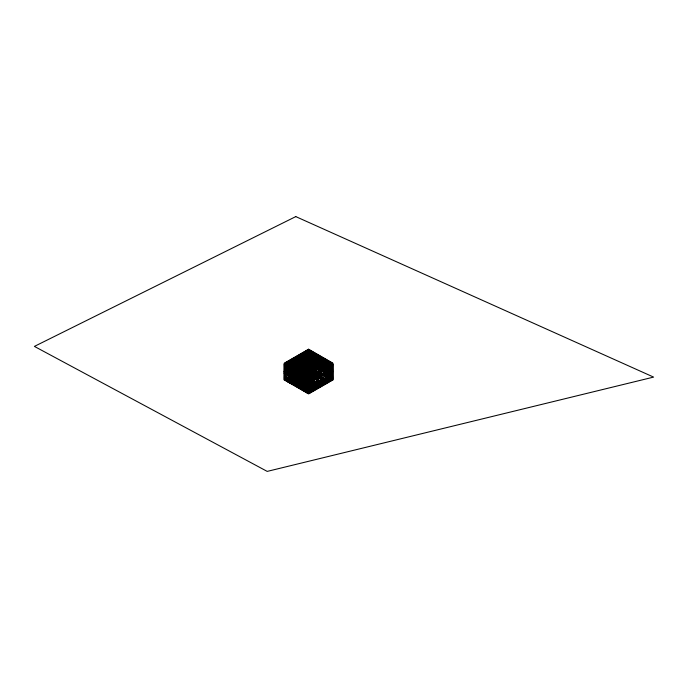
<?xml version="1.0" encoding="UTF-8"?>
<svg xmlns="http://www.w3.org/2000/svg" width="688" height="688" viewBox="0 0 688 688"><rect width="100%" height="100%" fill="white"/><g stroke="black" fill="none" stroke-linecap="round" stroke-linejoin="round"><path stroke-width="1.03" d="M294.163 381.866L294.318 382.829L294.877 378.271A1.84 1.505 0 0 1 295.341 378.039L295.341 376.861L292.28 375.098L292.28 358.62M294.24 381.892L294.24 380.782M293.432 378.09A1.84 1.505 0 0 1 293.767 378.262L294.24 380.094M300.278 378.409C300.381 373.876 300.278 384.489 300.587 376.714M300.278 376.499L300.157 374.582M300.278 377.076L300.355 376.379M304.001 374.212A1.299 0.748 60 0 1 304.234 374.582L304.431 376.637M303.494 382.743L303.494 380.387L304.664 379.217L304.664 376.173M307.493 379.759L307.493 379.243M307.416 378.847L307.57 381.066L307.717 377.936M310.469 381.935L310.546 380.713M310.469 380.025L310.348 378.108A1.299 0.748 60 0 0 310.116 377.746M310.546 380.782L310.623 382.829L310.778 380.249M310.778 380.103L311.182 378.271M314.7 371.563L314.7 370.385M315.723 372.079L315.723 370.978L307.57 366.265L307.57 349.796M294.24 379.836L294.034 378.108M304.431 376.379L304.354 376.826M304.354 376.422L303.95 374.745M307.416 378.073L307.003 376.508A1.84 1.505 0 0 0 306.547 376.276M310.546 379.905L310.064 378.271A1.84 1.505 0 0 0 309.6 378.039L309.609 376.861L312.662 375.098L314.442 371.709M300.355 376.267L299.873 374.745A1.84 1.505 0 0 0 299.409 374.513A1.445 0.834 -60 0 1 298.394 373.919A1.445 0.834 -60 0 1 298.214 374.005M307.493 377.996L307.287 376.345M288.358 373.833C289.373 379.733 287.008 373.722 288.934 373.171M319.645 375.596L318.991 374.994L318.931 377.54L318.948 374.883L319.585 374.401M319.946 363.823C320.969 369.731 318.604 363.72 320.531 363.169M326.215 376.861C326.568 383.268 324.598 376.826 326.645 376.112M289.046 373.283L289.373 376.775L289.416 373.249M304.672 380.808L304.664 383.242L303.64 382.657C302.823 382.313 304.277 379.871 304.354 381.29M303.958 374.736A1.84 1.505 0 0 0 303.485 374.513A1.445 0.834 0 0 0 301.456 374.504A1.84 1.505 0 0 0 300.983 374.736L300.587 376.388M326.086 376.809L326.774 377.359M302.471 369.215L300.432 371.451L299.418 370.858L301.456 368.622L313.685 375.682M307.983 376.646L307.717 378.116M285.15 372.156L284.127 371.563L285.15 370.385L286.165 371.563L285.15 370.978M312.92 373.481C316.815 374.797 310.649 372.414 309.609 375.682A1.445 0.834 60 0 1 308.585 373.919L308.585 371.563L307.57 370.385L306.547 371.563L306.547 373.919A1.445 0.834 60 0 1 305.532 374.504L303.494 373.326A1.445 0.834 0 0 0 301.456 373.326L298.136 375.244M306.547 382.158L306.547 379.802L305.532 378.624L304.509 379.802L305.532 380.387L304.509 379.217M322.853 376.276L322.853 373.919L318.776 371.563L319.8 370.385L320.814 371.563L318.776 370.385L318.931 377.54M325.914 375.682L326.929 374.504L327.952 375.682L326.929 376.276L325.914 375.682L325.914 379.217M327.144 376.164L327.789 376.697L327.643 379.217L327.669 376.706L333.044 379.802L333.044 363.324L308.585 349.203L284.127 363.324L284.127 379.802L308.585 393.923L333.044 379.802M305.068 374.745L304.664 376.388M284.127 364.502L308.585 350.381L333.044 364.502M284.127 365.681L308.585 351.559L333.044 365.681M284.127 366.859L308.585 352.738L333.044 366.859M284.127 368.037L308.585 353.916L333.044 368.037M284.127 369.215L308.585 355.094L333.044 369.215M284.127 370.385L308.585 356.264L333.044 370.385M284.127 371.563L308.585 357.442L333.044 371.563M284.127 372.741L308.585 358.62L333.044 372.741M285.15 374.504L284.127 375.098L285.15 375.682A1.445 0.834 60 0 1 286.165 377.445L284.127 378.624M284.127 376.276L285.15 375.682M288.513 373.919L289.072 374.418M284.127 377.445L286.165 376.276L286.165 378.624A2.881 1.668 60 0 0 288.203 382.158L288.908 381.754M288.203 375.098L289.227 374.504M290.241 373.919L308.585 363.324L317.761 368.622L317.761 354.501M290.241 375.098L308.585 364.502L317.761 369.8M301.679 370.608C302.875 369.774 299.779 368.175 302.471 369.447L302.471 352.738M301.791 370.548C299.916 370.419 301.318 368.243 302.247 369.697M289.94 376.276L289.983 373.773L290.087 376.181M300.656 370.135L301.679 370.729L300.776 369.834M284.127 379.802L287.188 378.039A1.445 0.834 60 0 1 288.203 377.445A1.445 0.834 60 0 1 288.582 376.749M289.227 376.861L308.585 365.681L315.723 369.8L315.723 353.322M302.471 369.447L301.224 369.224M285.15 380.387L286.165 379.802M297.379 355.679L297.379 374.504A1.445 0.834 -60 0 1 296.356 376.276L294.318 377.445A2.881 1.668 0 0 1 290.241 377.445L287.188 379.217L286.165 378.624M286.165 380.98L287.188 380.387L285.15 379.217L285.15 362.739M303.494 372.156L311.647 367.444L311.647 350.975M320.814 362.155L319.8 362.739L320.814 361.561L321.838 362.739L320.814 363.324M300.69 374.066C303.399 373.094 299.013 375.33 298.394 372.741M300.69 374.358C304.741 373.059 298.214 377.11 302.213 374.358M287.188 378.039L287.188 379.217A1.445 0.834 60 0 0 288.203 380.98L289.227 381.565L302.471 373.919L322.853 385.684M320.101 363.918L320.66 364.416M300.69 375.536L302.471 375.098M290.241 382.158L289.227 382.743A2.881 1.668 0 0 0 293.303 382.743L310.623 392.745M300.432 376.276L291.265 381.565L288.203 379.802L290.241 378.624A2.881 1.668 0 0 0 294.318 378.624M300.94 375.682L313.685 368.622L313.685 352.144M301.198 376.121C304.027 373.894 301.912 377.084 300.94 375.975M301.198 376.422C307.553 373.679 297.173 380.361 303.236 376.121M290.241 383.336L291.265 382.743L309.609 393.338M289.227 381.565A2.881 1.668 0 0 0 293.303 381.565L295.341 380.387L297.379 381.565A2.881 1.668 0 0 0 301.456 381.565L302.471 380.98L300.888 380.06M296.356 379.802L305.214 374.693M319.8 366.265L320.814 365.681M301.705 377.299L303.494 376.861M320.814 364.33L321.64 363.84L321.683 366.179M291.265 383.921L295.341 381.565L295.341 379.217M305.532 375.682L296.356 380.98L296.356 382.158M319.8 367.444L308.585 373.919L314.02 377.058M320.814 366.859L321.838 366.265M320.866 366.945L321.683 366.472M302.213 377.893C305.481 375.459 302.221 379.372 301.963 377.445M313.934 371.417L315.465 372.595L313.934 371.709L314.442 370.832L315.465 371.417L314.442 370.832M320.866 367.418L321.683 366.945M302.213 378.185L304.001 377.445L297.379 381.565M313.685 372.156L313.934 371.709M320.866 367.77L321.683 367.297M292.28 384.506L297.061 381.754M304.509 377.445L307.054 375.975A1.299 0.748 60 0 1 307.295 376.345M321.683 367.418L308.585 375.098L311.647 376.861A1.445 0.834 0 0 0 313.685 376.861L313.685 375.39L312.154 374.504L311.647 375.682M303.236 378.477C299.426 376.697 310.185 381.152 299.418 375.682M312.92 373.18C313.633 371.572 317.185 374.771 313.427 372.595M314.192 370.978L315.465 371.417M320.866 368.243L321.683 367.77M320.866 368.596L321.683 368.123M303.236 378.77L304.251 378.185M321.683 368.476L320.969 369.121M320.866 369.06L321.683 368.596M293.303 385.099L298.394 382.158M301.456 380.387L299.418 381.565L293.303 378.039M298.394 376.276L303.494 379.217L307.57 376.861M312.154 374.504L313.934 375.244L312.404 374.358M313.685 371.855L315.465 372.595M320.866 369.413L321.683 368.949M314.958 373.18L315.207 372.741M320.866 369.886L321.683 369.413M313.169 372.741L314.958 373.481M320.866 370.239L321.683 369.774M294.318 385.684L299.418 382.743L313.685 390.982M303.494 380.387L308.585 377.445M314.442 374.066L321.58 369.714M312.662 373.627L314.442 374.358M320.866 370.712L321.683 370.239M311.896 374.951C314.373 376.508 313.599 371.314 316.738 371.563A1.445 0.834 -60 0 1 317.761 372.156L317.761 373.326L320.969 371.477L321.029 363.221L321.683 363.823C321.081 380.369 322.853 363.307 320.969 367.125M313.934 374.951L314.192 374.504M320.866 371.064L321.683 370.591M311.647 375.39L312.662 375.975L312.92 375.536M320.866 371.417L321.58 370.892M295.341 386.278L302.471 382.158L302.471 379.802M316.738 373.919L311.647 377.377M311.759 377.058L312.773 376.336L312.868 376.861M311.87 377.119L312.885 376.534M311.87 377.256L312.885 376.663M311.982 377.316L313.006 376.732M311.982 377.445L313.117 376.929M296.356 386.862L305.532 381.565L317.761 388.625M318.776 380.98L318.776 378.331L314.958 376.121L312.662 377.445L312.662 375.975M318.776 373.919L322.853 371.563L322.853 357.442M297.379 387.447L312.662 378.624L314.7 379.802M307.57 370.385L307.57 374.504A1.445 0.834 60 0 0 308.585 376.276L310.623 377.445A2.881 1.668 0 0 0 314.7 377.445L318.776 375.098L305.532 367.444L305.532 350.975M317.873 375.751L319.086 375.098M317.873 375.88L319 375.356M317.985 376.078L319 375.485M318.097 376.138L319.12 375.553M316.738 377.153L315.973 376.714M318.097 376.276L319.12 375.682M314.02 378.89L315.603 377.97M318.209 376.465L319.232 375.751M298.394 388.041L312.662 379.802L312.662 378.624M314.02 379.019L315.973 377.893L317.761 379.217L314.7 377.445M319.344 375.949L316.738 377.445L316.738 376.276L303.494 368.622L303.494 352.144M320.814 375.098L324.891 372.741M318.32 376.663L319.344 376.078M323.988 373.395L325.003 372.81M318.441 376.732L319.456 376.138M323.988 373.524L325.003 372.939M324.1 373.722L325.114 372.999M324.211 373.79L325.235 373.197M318.664 377.119L319.679 376.534M324.211 373.919L325.235 373.326M318.664 377.256L319.8 376.732M324.323 374.117L325.347 373.395M299.418 388.625L313.685 380.387M318.776 377.445L319.8 376.861M325.458 373.593L320.814 376.276L326.06 379.303M324.435 374.306L325.458 373.722M324.555 374.375L325.57 373.79M324.555 374.504L325.682 373.98M324.667 374.702L325.682 374.117M324.779 374.771L325.794 374.177M317.761 378.916L316.996 378.477M318.776 378.331C318.131 377.686 316.325 379.045 315.973 377.893M319.645 377.944L319.8 355.679M319.8 375.51L320.625 375.02L320.66 377.359M324.779 374.9L325.794 374.306M300.432 389.219L314.7 380.98L314.7 378.624A2.881 1.668 0 0 1 310.623 378.624L306.547 380.98L318.776 388.041M314.7 378.624L316.738 379.802L320.814 377.445M325.914 374.375L324.891 375.098L323.876 374.504L323.876 358.035M301.456 389.804L315.723 381.565M321.838 378.039L320.814 378.624L323.876 380.387M326.929 375.098L322.853 377.445L322.853 378.624M302.471 390.397L324.211 377.841M303.494 390.982L318.458 382.339M323.876 379.217L319.8 381.565A1.445 0.834 0 0 0 321.838 381.565L319.8 380.387M329.079 376.336L324.891 378.624L324.891 379.802L318.776 376.276M328.064 377.058L329.079 376.465M328.176 377.119L329.191 376.534M328.176 377.256L329.191 376.663M328.288 377.445L329.311 376.732M328.4 377.514L329.423 376.929M328.4 377.643L329.423 377.058M304.509 391.567L319.8 382.743M329.535 377.119L320.814 382.158L317.761 380.387L316.738 380.98L318.776 382.158A2.881 1.668 0 0 0 322.853 382.158L329.991 378.039L329.991 361.561M328.511 377.841L329.647 377.316M328.632 378.039L329.647 377.445M328.744 378.099L329.758 377.514M328.744 378.237L329.758 377.643M328.855 378.426L329.87 377.712M326.774 376.362L326.774 379.716L327.084 376.362M328.967 378.495L329.991 377.91M305.532 392.16L320.814 383.336L323.876 385.099M306.547 392.745L331.005 378.624L331.005 362.146M307.57 393.338L332.029 379.217L332.029 362.739M320.058 374.367L320.66 374.926L320.513 377.445M289.51 373.171L290.087 373.79L289.227 374.332M327.634 376.697L326.929 377.273M297.594 375.872L297.887 376.568L296.691 376.396M321.58 366.652L320.969 367.478M321.58 366.885L320.969 367.831M320.969 366.773L320.66 363.419M333.044 373.919L308.585 359.798L284.127 373.919L290.241 377.445M319.679 366.334L320.703 366.919M319.567 366.532L320.703 367.057M321.58 367.59L320.969 368.295M319.567 366.661L320.591 367.246M321.58 367.71L320.969 368.656M319.456 366.73L320.479 367.315M319.456 366.859L320.479 367.444M321.58 368.063L320.969 368.888M319.344 366.919L320.359 367.641M333.044 375.098L308.585 360.976L286.165 373.919L286.165 362.146M319.232 367.246L320.247 367.839M321.58 368.536L319.8 369.8A1.445 0.834 -60 0 0 318.776 371.563M319.12 367.315L320.135 367.899M319 367.512L320.135 368.037M321.58 368.888L320.969 369.714M319 367.641L320.023 368.226M318.888 367.71L319.911 368.295M321.58 369.241L320.969 369.946M318.888 367.839L319.911 368.424M321.58 369.361L320.969 370.299M319.8 368.622L308.585 362.155L287.188 374.504L287.188 361.561M320.814 369.215L333.044 376.276M321.58 370.067L320.969 370.772M321.58 370.178L320.969 371.124M321.58 370.531L320.969 371.477M320.814 370.385L333.044 377.445M323.876 373.326L333.044 378.624M318.776 372.741L320.814 373.919L319.8 374.504L306.547 366.859L306.547 350.381M322.853 375.098L326.929 377.445M327.952 378.039L332.029 380.387M325.57 377.841L331.005 380.98M326.774 379.716L326.929 359.798M329.991 381.565L327.952 380.387L327.952 360.383M315.723 374.504L304.509 368.037L304.509 351.559M326.929 380.98L328.967 382.158M318.2 377.119L317.761 375.682M325.914 381.565L327.952 382.743M318.776 378.624L314.7 376.276L314.7 375.098M324.891 382.158L326.929 383.336M301.456 368.742L302.471 369.327M301.335 368.923L302.135 369.998M311.896 375.244L312.92 375.829M297.379 367.444L298.394 368.037L297.379 366.859L296.356 368.037L297.379 368.622M301 369.473L307.57 373.326L314.7 369.215L314.7 352.738M322.853 382.158L325.914 383.921M301 369.594L302.015 370.178M301.903 370.359L300.888 369.774M300.656 370.024L301.679 370.729M300.432 370.273L301.568 370.789M324.891 384.506L322.853 383.336A2.881 1.668 0 0 1 318.776 383.336M296.356 369.207L298.394 370.385M301.456 372.156L299.418 370.978L299.418 354.501M305.85 374.693L306.487 375.055M296.356 370.385L297.379 370.978M298.394 371.563L300.432 372.741A2.881 1.668 0 0 1 304.509 372.741L312.662 368.037L312.662 351.559M301.705 373.481L301.456 374.504L321.838 386.278M296.356 371.563L297.379 372.156M296.356 372.741L297.379 373.326L309.609 366.265L309.609 349.796M300.69 375.244L299.418 374.504L299.418 373.326M320.814 386.862L302.471 376.276L301.705 374.65M319.8 387.447L303.494 378.039L302.729 376.422M289.227 372.156L290.241 372.741L289.227 371.563L288.203 372.741L289.227 373.326M297.379 376.861L304.509 380.98L310.623 377.445L310.623 376.276M301.335 379.277L302.359 379.871M301.335 379.406L302.359 380M301.224 379.475L302.247 380.197M301.112 379.673L302.135 380.258M301.112 379.802L302.135 380.387M301 379.871L302.015 380.455M296.356 377.445L300.432 379.802M304.509 382.158L316.738 389.219M300.888 380.197L301.903 380.782M300.776 380.258L301.791 380.851M300.776 380.387L301.791 380.98M300.656 380.455L301.679 381.178M300.544 380.653L301.568 381.238M300.544 380.782L301.568 381.367M300.432 380.851L301.456 381.436M294.318 377.445L291.265 375.682L291.265 359.205M294.636 377.635L315.723 389.804M285.15 373.326L292.28 377.445L296.356 375.098L294.318 373.919L294.318 357.442M314.7 390.397L301.456 382.743A2.881 1.668 0 0 1 297.379 382.743M288.513 376.276L288.203 360.976M294.318 379.802L292.28 378.624L288.203 380.98L288.203 382.158M312.662 391.567L288.203 377.445L288.203 378.624A1.445 0.834 60 0 0 289.227 380.387L289.227 381.204M287.249 378.073L292.28 380.98A1.445 0.834 0 0 1 290.241 380.98M293.303 381.565L311.647 392.16M284.987 372.174L284.316 372.44L284.282 373.833L285.296 374.418L285.855 372.578L286.01 374.005L284.995 373.274M310.546 380.017L310.469 380.61M304.431 376.964L304.354 378.77M304.354 376.568L304.354 377.076M294.163 380.06L294.163 380.61M328.967 360.976L328.967 377.445M325.914 359.205L325.914 374.504M324.891 358.62L324.891 374.306M323.876 382.743L323.876 381.565L320.814 379.802L320.814 356.264M321.838 356.857L321.838 372.156M320.41 372.242L320.41 372.741M320.41 373.421L320.41 373.919M320.204 372.122L320.204 372.862M320.204 373.3L320.204 374.04M319.997 372.242L319.997 372.741M319.997 373.421L319.997 373.919M319.593 371.769L319.593 372.268M319.593 372.948L319.593 373.446M319.387 371.649L319.387 372.389M319.387 372.827L319.387 373.567M319.189 371.769L319.189 372.268M319.189 372.948L319.189 373.446M318.776 355.085L318.776 368.037M318.372 381.659L318.372 382.158M318.166 381.539L318.166 382.27M317.959 381.659L317.959 382.158M317.761 378.039L316.996 377.299M317.761 381.565L317.761 382.743M317.555 381.186L317.555 381.685M317.349 381.066L317.349 381.806M317.151 381.186L317.151 381.685M316.738 353.916L316.738 369.215M316.738 375.098L316.738 371.563A1.445 0.834 -60 0 0 316.669 371.176M316.738 379.802L316.738 382.158M315.723 378.847L315.723 376.568L314.958 376.121M315.207 371.563L314.7 372.741M313.272 376.362L313.272 376.861M313.074 376.241L313.074 376.981M312.257 375.768L312.257 376.413M312.051 376.835L312.051 377.377M310.623 350.381L310.623 366.859L298.394 373.919L298.394 355.085M310.623 377.858L310.623 382.829M308.585 349.203L308.585 365.681M308.181 371.769L308.181 372.268M307.975 371.649L307.975 372.389M307.768 371.769L307.768 372.268M307.57 375.992L307.57 381.066M307.364 372.242L307.364 372.741M307.158 372.122L307.158 372.862M306.96 372.242L306.96 372.741M305.532 373.326L305.532 374.504M305.532 378.624L305.532 382.743M305.377 380.774L305.377 382.829L304.354 382.167M304.509 373.919L304.509 383.336M302.471 377.445L300.94 374.504M301.456 353.322L301.456 369.8M301.456 379.217L301.456 381.565M300.432 353.916L300.432 370.385L306.547 373.919A1.445 0.834 60 0 0 307.192 374.023M300.432 373.919L300.432 379.303M297.99 368.243L297.99 368.742M297.99 369.413L297.99 369.92M297.99 370.591L297.99 371.09M297.99 371.769L297.99 372.268M297.784 368.123L297.784 368.854M297.784 369.301L297.784 370.032M297.784 370.479L297.784 371.21M297.784 371.649L297.784 372.389M297.577 368.243L297.577 368.742M297.577 369.413L297.577 369.92M297.577 370.591L297.577 371.09M297.577 371.769L297.577 372.268M297.173 368.708L297.173 369.207M297.173 369.886L297.173 370.385M297.173 371.064L297.173 371.563M297.173 372.242L297.173 372.741M296.967 368.596L296.967 369.327M296.967 369.766L296.967 370.505M296.967 370.944L296.967 371.683M296.967 372.122L296.967 372.862M296.76 368.708L296.76 369.207M296.76 369.886L296.76 370.385M296.76 371.064L296.76 371.563M296.76 372.242L296.76 372.741M296.356 356.264L296.356 373.919A1.445 0.834 -60 0 1 295.341 375.682L293.303 374.504L293.303 358.035M295.341 356.857L295.341 373.326L296.356 373.919L291.265 376.861A1.445 0.834 0 0 0 293.303 376.861M294.318 376.276L294.318 377.084M294.318 378.056L294.318 382.829M290.241 359.798L290.241 377.084M289.227 360.383L289.227 378.039M300.432 380.98A1.445 0.834 0 0 1 298.394 380.98M288.109 380.541A2.881 1.668 60 0 1 287.937 380.301M304.664 382.029L305.678 382.657L305.721 381.264L306.358 380.903L306.392 382.244L305.214 381.401L304.664 382.029M295.78 216.6L34.4 346.399L267.202 471.4L653.6 377.101L295.78 216.6"/></g></svg>
